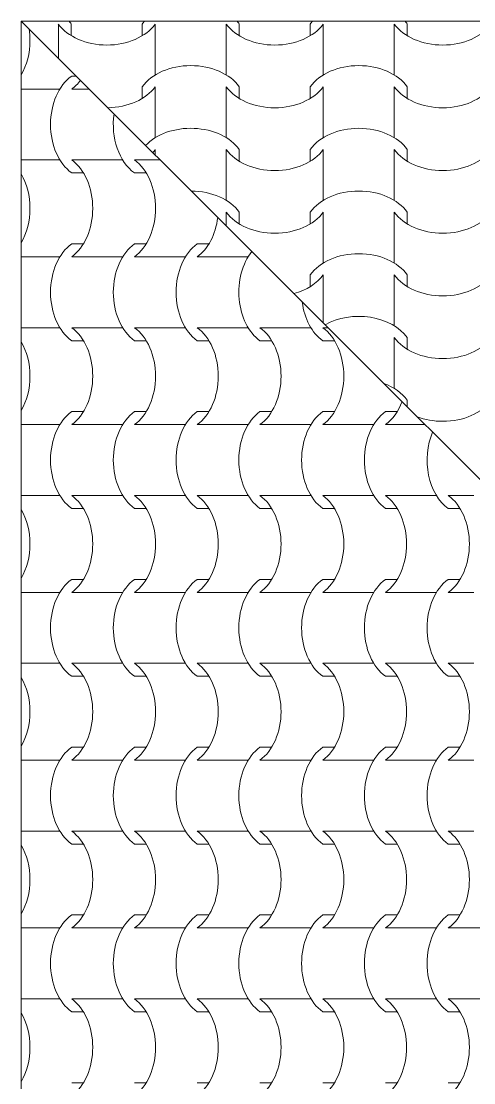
# Model space of a CAD drawing. Header units: millimetres. Extents: x -6000 to 12300, y -11438 to 14364.
# Drawn here: x 1200 to 1966, y 2239 to 4039 of the extents above; entities that cross this region are included whole.
import ezdxf

# ---------------------------------------------------------------- set-up
doc = ezdxf.new("R2010")
doc.units = ezdxf.units.MM
doc.header["$MEASUREMENT"] = 0
doc.layers.add('Shell - Roof', color=7, linetype='Continuous')
doc.layers.add('Shell - Roof_Pen_No__92', color=7, linetype='Continuous', lineweight=13, true_color=0xbf8080)

# ---------------------------------------------------------------- blocks, each defined once
blk = doc.blocks.new('*X4')
at = {"layer": 'Shell - Roof_Pen_No__92', "linetype": 'Continuous'}
for p, q in [((1292.9, 3945.7), (1285.4, 3945.7)), ((1222.2, 3923.7), (1200, 3923.7)), ((1265.3, 3923.7), (1222.2, 3923.7)), ((1314.9, 3923.7), (1285.4, 3923.7)), ((1222.2, 3803.5), (1200, 3803.5)), ((1265.3, 3803.5), (1222.2, 3803.5)), ((1328.5, 3803.5), (1285.4, 3803.5)), ((1371.6, 3803.5), (1328.5, 3803.5)), ((1434.8, 3803.5), (1391.7, 3803.5)), ((1435.2, 3803.5), (1434.8, 3803.5)), ((1305.2, 3781.5), (1285.4, 3781.5)), ((1411.5, 3781.5), (1391.7, 3781.5)), ((1305.2, 3661.2), (1285.4, 3661.2)), ((1411.5, 3661.2), (1391.7, 3661.2)), ((1517.8, 3661.2), (1498, 3661.2)), ((1222.2, 3639.2), (1200, 3639.2)), ((1265.3, 3639.2), (1222.2, 3639.2)), ((1328.5, 3639.2), (1285.4, 3639.2)), ((1371.6, 3639.2), (1328.5, 3639.2)), ((1434.8, 3639.2), (1391.7, 3639.2)), ((1477.9, 3639.2), (1434.8, 3639.2)), ((1541.1, 3639.2), (1498, 3639.2)), ((1584.2, 3639.2), (1541.1, 3639.2)), ((1222.2, 3519), (1200, 3519)), ((1265.3, 3519), (1222.2, 3519)), ((1328.5, 3519), (1285.4, 3519)), ((1371.6, 3519), (1328.5, 3519)), ((1434.8, 3519), (1391.7, 3519)), ((1477.9, 3519), (1434.8, 3519)), ((1541.1, 3519), (1498, 3519)), ((1584.2, 3519), (1541.1, 3519)), ((1647.4, 3519), (1604.3, 3519)), ((1690.5, 3519), (1647.4, 3519)), ((1719.6, 3519), (1710.6, 3519)), ((1305.2, 3497), (1285.4, 3497)), ((1411.5, 3497), (1391.7, 3497)), ((1517.8, 3497), (1498, 3497)), ((1624.1, 3497), (1604.3, 3497)), ((1730.4, 3497), (1710.6, 3497)), ((1305.2, 3376.7), (1285.4, 3376.7)), ((1411.5, 3376.7), (1391.7, 3376.7)), ((1517.8, 3376.7), (1498, 3376.7)), ((1624.1, 3376.7), (1604.3, 3376.7)), ((1730.4, 3376.7), (1710.6, 3376.7)), ((1836.7, 3376.7), (1816.9, 3376.7)), ((1222.2, 3354.7), (1200, 3354.7)), ((1265.3, 3354.7), (1222.2, 3354.7)), ((1328.5, 3354.7), (1285.4, 3354.7)), ((1371.6, 3354.7), (1328.5, 3354.7)), ((1434.8, 3354.7), (1391.7, 3354.7)), ((1477.9, 3354.7), (1434.8, 3354.7)), ((1541.1, 3354.7), (1498, 3354.7)), ((1584.2, 3354.7), (1541.1, 3354.7)), ((1647.4, 3354.7), (1604.3, 3354.7)), ((1690.5, 3354.7), (1647.4, 3354.7)), ((1753.7, 3354.7), (1710.6, 3354.7)), ((1796.8, 3354.7), (1753.7, 3354.7)), ((1860, 3354.7), (1816.9, 3354.7)), ((1883.9, 3354.7), (1860, 3354.7)), ((1222.2, 3234.5), (1200, 3234.5)), ((1265.3, 3234.5), (1222.2, 3234.5)), ((1328.5, 3234.5), (1285.4, 3234.5)), ((1371.6, 3234.5), (1328.5, 3234.5)), ((1434.8, 3234.5), (1391.7, 3234.5)), ((1477.9, 3234.5), (1434.8, 3234.5)), ((1541.1, 3234.5), (1498, 3234.5)), ((1584.2, 3234.5), (1541.1, 3234.5)), ((1647.4, 3234.5), (1604.3, 3234.5)), ((1690.5, 3234.5), (1647.4, 3234.5)), ((1753.7, 3234.5), (1710.6, 3234.5)), ((1796.8, 3234.5), (1753.7, 3234.5)), ((1860, 3234.5), (1816.9, 3234.5)), ((1903.1, 3234.5), (1860, 3234.5)), ((1966.3, 3234.5), (1923.2, 3234.5)), ((1305.2, 3212.5), (1285.4, 3212.5)), ((1411.5, 3212.5), (1391.7, 3212.5)), ((1517.8, 3212.5), (1498, 3212.5)), ((1624.1, 3212.5), (1604.3, 3212.5)), ((1730.4, 3212.5), (1710.6, 3212.5)), ((1836.7, 3212.5), (1816.9, 3212.5)), ((1943, 3212.5), (1923.2, 3212.5)), ((1305.2, 3092.3), (1285.4, 3092.3)), ((1411.5, 3092.3), (1391.7, 3092.3)), ((1517.8, 3092.3), (1498, 3092.3)), ((1624.1, 3092.3), (1604.3, 3092.3)), ((1730.4, 3092.3), (1710.6, 3092.3)), ((1836.7, 3092.3), (1816.9, 3092.3)), ((1943, 3092.3), (1923.2, 3092.3)), ((1222.2, 3070.3), (1200, 3070.3)), ((1265.3, 3070.3), (1222.2, 3070.3)), ((1328.5, 3070.3), (1285.4, 3070.3)), ((1371.6, 3070.3), (1328.5, 3070.3)), ((1434.8, 3070.3), (1391.7, 3070.3)), ((1477.9, 3070.3), (1434.8, 3070.3)), ((1541.1, 3070.3), (1498, 3070.3)), ((1584.2, 3070.3), (1541.1, 3070.3)), ((1647.4, 3070.3), (1604.3, 3070.3)), ((1690.5, 3070.3), (1647.4, 3070.3)), ((1753.7, 3070.3), (1710.6, 3070.3)), ((1796.8, 3070.3), (1753.7, 3070.3)), ((1860, 3070.3), (1816.9, 3070.3)), ((1903.1, 3070.3), (1860, 3070.3)), ((1966.3, 3070.3), (1923.2, 3070.3)), ((1222.2, 2950), (1200, 2950)), ((1265.3, 2950), (1222.2, 2950)), ((1328.5, 2950), (1285.4, 2950)), ((1371.6, 2950), (1328.5, 2950)), ((1434.8, 2950), (1391.7, 2950)), ((1477.9, 2950), (1434.8, 2950)), ((1541.1, 2950), (1498, 2950)), ((1584.2, 2950), (1541.1, 2950)), ((1647.4, 2950), (1604.3, 2950)), ((1690.5, 2950), (1647.4, 2950)), ((1753.7, 2950), (1710.6, 2950)), ((1796.8, 2950), (1753.7, 2950)), ((1860, 2950), (1816.9, 2950)), ((1903.1, 2950), (1860, 2950)), ((1966.3, 2950), (1923.2, 2950)), ((1305.2, 2928), (1285.4, 2928)), ((1411.5, 2928), (1391.7, 2928)), ((1517.8, 2928), (1498, 2928)), ((1624.1, 2928), (1604.3, 2928)), ((1730.4, 2928), (1710.6, 2928)), ((1836.7, 2928), (1816.9, 2928)), ((1943, 2928), (1923.2, 2928)), ((1305.2, 2807.8), (1285.4, 2807.8)), ((1411.5, 2807.8), (1391.7, 2807.8)), ((1517.8, 2807.8), (1498, 2807.8)), ((1624.1, 2807.8), (1604.3, 2807.8)), ((1730.4, 2807.8), (1710.6, 2807.8)), ((1836.7, 2807.8), (1816.9, 2807.8)), ((1943, 2807.8), (1923.2, 2807.8)), ((1222.2, 2785.8), (1200, 2785.8)), ((1265.3, 2785.8), (1222.2, 2785.8)), ((1328.5, 2785.8), (1285.4, 2785.8)), ((1371.6, 2785.8), (1328.5, 2785.8)), ((1434.8, 2785.8), (1391.7, 2785.8)), ((1477.9, 2785.8), (1434.8, 2785.8)), ((1541.1, 2785.8), (1498, 2785.8)), ((1584.2, 2785.8), (1541.1, 2785.8)), ((1647.4, 2785.8), (1604.3, 2785.8)), ((1690.5, 2785.8), (1647.4, 2785.8)), ((1753.7, 2785.8), (1710.6, 2785.8)), ((1796.8, 2785.8), (1753.7, 2785.8)), ((1860, 2785.8), (1816.9, 2785.8)), ((1903.1, 2785.8), (1860, 2785.8)), ((1966.3, 2785.8), (1923.2, 2785.8)), ((1222.2, 2665.5), (1200, 2665.5)), ((1265.3, 2665.5), (1222.2, 2665.5)), ((1328.5, 2665.5), (1285.4, 2665.5)), ((1371.6, 2665.5), (1328.5, 2665.5)), ((1434.8, 2665.5), (1391.7, 2665.5)), ((1477.9, 2665.5), (1434.8, 2665.5)), ((1541.1, 2665.5), (1498, 2665.5)), ((1584.2, 2665.5), (1541.1, 2665.5)), ((1647.4, 2665.5), (1604.3, 2665.5)), ((1690.5, 2665.5), (1647.4, 2665.5)), ((1753.7, 2665.5), (1710.6, 2665.5)), ((1796.8, 2665.5), (1753.7, 2665.5)), ((1860, 2665.5), (1816.9, 2665.5)), ((1903.1, 2665.5), (1860, 2665.5)), ((1966.3, 2665.5), (1923.2, 2665.5)), ((1305.2, 2643.5), (1285.4, 2643.5)), ((1411.5, 2643.5), (1391.7, 2643.5)), ((1517.8, 2643.5), (1498, 2643.5)), ((1624.1, 2643.5), (1604.3, 2643.5)), ((1730.4, 2643.5), (1710.6, 2643.5)), ((1836.7, 2643.5), (1816.9, 2643.5)), ((1943, 2643.5), (1923.2, 2643.5)), ((1305.2, 2523.3), (1285.4, 2523.3)), ((1411.5, 2523.3), (1391.7, 2523.3)), ((1517.8, 2523.3), (1498, 2523.3)), ((1624.1, 2523.3), (1604.3, 2523.3)), ((1730.4, 2523.3), (1710.6, 2523.3)), ((1836.7, 2523.3), (1816.9, 2523.3)), ((1943, 2523.3), (1923.2, 2523.3)), ((1222.2, 2501.3), (1200, 2501.3)), ((1265.3, 2501.3), (1222.2, 2501.3)), ((1328.5, 2501.3), (1285.4, 2501.3)), ((1371.6, 2501.3), (1328.5, 2501.3)), ((1434.8, 2501.3), (1391.7, 2501.3)), ((1477.9, 2501.3), (1434.8, 2501.3)), ((1541.1, 2501.3), (1498, 2501.3)), ((1584.2, 2501.3), (1541.1, 2501.3)), ((1647.4, 2501.3), (1604.3, 2501.3)), ((1690.5, 2501.3), (1647.4, 2501.3)), ((1753.7, 2501.3), (1710.6, 2501.3)), ((1796.8, 2501.3), (1753.7, 2501.3)), ((1860, 2501.3), (1816.9, 2501.3)), ((1903.1, 2501.3), (1860, 2501.3)), ((1966.3, 2501.3), (1923.2, 2501.3)), ((2009.4, 2501.3), (1966.3, 2501.3)), ((1222.2, 2381.1), (1200, 2381.1)), ((1265.3, 2381.1), (1222.2, 2381.1)), ((1328.5, 2381.1), (1285.4, 2381.1)), ((1371.6, 2381.1), (1328.5, 2381.1)), ((1434.8, 2381.1), (1391.7, 2381.1)), ((1477.9, 2381.1), (1434.8, 2381.1)), ((1541.1, 2381.1), (1498, 2381.1)), ((1584.2, 2381.1), (1541.1, 2381.1)), ((1647.4, 2381.1), (1604.3, 2381.1)), ((1690.5, 2381.1), (1647.4, 2381.1)), ((1753.7, 2381.1), (1710.6, 2381.1)), ((1796.8, 2381.1), (1753.7, 2381.1)), ((1860, 2381.1), (1816.9, 2381.1)), ((1903.1, 2381.1), (1860, 2381.1)), ((1966.3, 2381.1), (1923.2, 2381.1)), ((2009.4, 2381.1), (1966.3, 2381.1)), ((1305.2, 2359.1), (1285.4, 2359.1)), ((1411.5, 2359.1), (1391.7, 2359.1)), ((1517.8, 2359.1), (1498, 2359.1)), ((1624.1, 2359.1), (1604.3, 2359.1)), ((1730.4, 2359.1), (1710.6, 2359.1)), ((1836.7, 2359.1), (1816.9, 2359.1)), ((1943, 2359.1), (1923.2, 2359.1)), ((1305.2, 2238.8), (1285.4, 2238.8)), ((1411.5, 2238.8), (1391.7, 2238.8)), ((1517.8, 2238.8), (1498, 2238.8)), ((1624.1, 2238.8), (1604.3, 2238.8)), ((1730.4, 2238.8), (1710.6, 2238.8)), ((1836.7, 2238.8), (1816.9, 2238.8)), ((1943, 2238.8), (1923.2, 2238.8))]:
    blk.add_line(p, q, dxfattribs=at)
for centre, major_axis, start_param, end_param in [((1149.4, 4005.5), (0, 92.5), 4.715365, 4.927957), ((1149.4, 4006.1), (0, 92.5), 4.025941, 4.709413), ((1314.6, 3863.6), (0, 91.9), 0.466079, 2.675513), ((1255.7, 4006.1), (0, 92.5), 3.612631, 3.890554), ((1420.9, 3863.6), (0, 91.9), 1.374997, 2.675513), ((1255.7, 3721.1), (0, 92.5), 4.715365, 5.812147), ((1362, 3721.1), (0, 92.5), 4.715365, 5.812147), ((1149.4, 3721.1), (0, 92.5), 4.715365, 5.398837), ((1149.4, 3721.6), (0, 92.5), 4.025941, 4.709413), ((1255.7, 3721.6), (0, 92.5), 3.612631, 4.709413), ((1362, 3721.6), (0, 92.5), 3.612631, 4.709413), ((1468.3, 3721.6), (0, 92.5), 3.612631, 4.541124), ((1314.6, 3579.1), (0, 91.9), 0.466079, 2.675513), ((1420.9, 3579.1), (0, 91.9), 0.466079, 2.675513), ((1527.2, 3579.1), (0, 91.9), 0.466079, 2.675513), ((1633.5, 3579.1), (0, 91.9), 0.722313, 2.675513), ((1739.8, 3579.1), (0, 91.9), 1.749489, 2.675513), ((1255.7, 3436.6), (0, 92.5), 4.715365, 5.812147), ((1362, 3436.6), (0, 92.5), 4.715365, 5.812147), ((1468.3, 3436.6), (0, 92.5), 4.715365, 5.812147), ((1574.6, 3436.6), (0, 92.5), 4.715365, 5.812147), ((1680.9, 3436.6), (0, 92.5), 4.715365, 5.812147), ((1149.4, 3436.6), (0, 92.5), 4.715365, 5.398837), ((1149.4, 3437.1), (0, 92.5), 4.025941, 4.709413), ((1255.7, 3437.1), (0, 92.5), 3.612631, 4.709413), ((1362, 3437.1), (0, 92.5), 3.612631, 4.709413), ((1468.3, 3437.1), (0, 92.5), 3.612631, 4.709413), ((1574.6, 3437.1), (0, 92.5), 3.612631, 4.709413), ((1680.9, 3437.1), (0, 92.5), 3.612631, 4.709413), ((1787.2, 3437.1), (0, 92.5), 3.612631, 4.222963), ((1314.6, 3294.6), (0, 91.9), 0.466079, 2.675513), ((1420.9, 3294.6), (0, 91.9), 0.466079, 2.675513), ((1527.2, 3294.6), (0, 91.9), 0.466079, 2.675513), ((1633.5, 3294.6), (0, 91.9), 0.466079, 2.675513), ((1739.8, 3294.6), (0, 91.9), 0.466079, 2.675513), ((1846.1, 3294.6), (0, 91.9), 0.466079, 2.675513), ((1952.4, 3294.6), (0, 91.9), 1.030301, 2.675513), ((1255.7, 3152.1), (0, 92.5), 4.715365, 5.812147), ((1362, 3152.1), (0, 92.5), 4.715365, 5.812147), ((1468.3, 3152.1), (0, 92.5), 4.715365, 5.812147), ((1574.6, 3152.1), (0, 92.5), 4.715365, 5.812147), ((1680.9, 3152.1), (0, 92.5), 4.715365, 5.812147), ((1787.2, 3152.1), (0, 92.5), 4.715365, 5.812147), ((1893.6, 3152.1), (0, 92.5), 4.715365, 5.812147), ((1149.4, 3152.1), (0, 92.5), 4.715365, 5.398837), ((1149.4, 3152.7), (0, 92.5), 4.025941, 4.709413), ((1255.7, 3152.7), (0, 92.5), 3.612631, 4.709413), ((1362, 3152.7), (0, 92.5), 3.612631, 4.709413), ((1468.3, 3152.7), (0, 92.5), 3.612631, 4.709413), ((1574.6, 3152.7), (0, 92.5), 3.612631, 4.709413), ((1680.9, 3152.7), (0, 92.5), 3.612631, 4.709413), ((1787.2, 3152.7), (0, 92.5), 3.612631, 4.709413), ((1893.6, 3152.7), (0, 92.5), 3.612631, 4.709413), ((1314.6, 3010.1), (0, 91.9), 0.466079, 2.675513), ((1420.9, 3010.1), (0, 91.9), 0.466079, 2.675513), ((1527.2, 3010.1), (0, 91.9), 0.466079, 2.675513), ((1633.5, 3010.1), (0, 91.9), 0.466079, 2.675513), ((1739.8, 3010.1), (0, 91.9), 0.466079, 2.675513), ((1846.1, 3010.1), (0, 91.9), 0.466079, 2.675513), ((1952.4, 3010.1), (0, 91.9), 0.466079, 2.675513), ((1255.7, 2867.6), (0, 92.5), 4.715365, 5.812147), ((1362, 2867.6), (0, 92.5), 4.715365, 5.812147), ((1468.3, 2867.6), (0, 92.5), 4.715365, 5.812147), ((1574.6, 2867.6), (0, 92.5), 4.715365, 5.812147), ((1680.9, 2867.6), (0, 92.5), 4.715365, 5.812147), ((1787.2, 2867.6), (0, 92.5), 4.715365, 5.812147), ((1893.6, 2867.6), (0, 92.5), 4.715365, 5.812147), ((1149.4, 2867.6), (0, 92.5), 4.715365, 5.398837), ((1149.4, 2868.2), (0, 92.5), 4.025941, 4.709413), ((1255.7, 2868.2), (0, 92.5), 3.612631, 4.709413), ((1362, 2868.2), (0, 92.5), 3.612631, 4.709413), ((1468.3, 2868.2), (0, 92.5), 3.612631, 4.709413), ((1574.6, 2868.2), (0, 92.5), 3.612631, 4.709413), ((1680.9, 2868.2), (0, 92.5), 3.612631, 4.709413), ((1787.2, 2868.2), (0, 92.5), 3.612631, 4.709413), ((1893.6, 2868.2), (0, 92.5), 3.612631, 4.709413), ((1314.6, 2725.7), (0, 91.9), 0.466079, 2.675513), ((1420.9, 2725.7), (0, 91.9), 0.466079, 2.675513), ((1527.2, 2725.7), (0, 91.9), 0.466079, 2.675513), ((1633.5, 2725.7), (0, 91.9), 0.466079, 2.675513), ((1739.8, 2725.7), (0, 91.9), 0.466079, 2.675513), ((1846.1, 2725.7), (0, 91.9), 0.466079, 2.675513), ((1952.4, 2725.7), (0, 91.9), 0.466079, 2.675513), ((1255.7, 2583.1), (0, 92.5), 4.715365, 5.812147), ((1362, 2583.1), (0, 92.5), 4.715365, 5.812147), ((1468.3, 2583.1), (0, 92.5), 4.715365, 5.812147), ((1574.6, 2583.1), (0, 92.5), 4.715365, 5.812147), ((1680.9, 2583.1), (0, 92.5), 4.715365, 5.812147), ((1787.2, 2583.1), (0, 92.5), 4.715365, 5.812147), ((1893.6, 2583.1), (0, 92.5), 4.715365, 5.812147), ((1149.4, 2583.1), (0, 92.5), 4.715365, 5.398837), ((1149.4, 2583.7), (0, 92.5), 4.025941, 4.709413), ((1255.7, 2583.7), (0, 92.5), 3.612631, 4.709413), ((1362, 2583.7), (0, 92.5), 3.612631, 4.709413), ((1468.3, 2583.7), (0, 92.5), 3.612631, 4.709413), ((1574.6, 2583.7), (0, 92.5), 3.612631, 4.709413), ((1680.9, 2583.7), (0, 92.5), 3.612631, 4.709413), ((1787.2, 2583.7), (0, 92.5), 3.612631, 4.709413), ((1893.6, 2583.7), (0, 92.5), 3.612631, 4.709413), ((1314.6, 2441.2), (0, 91.9), 0.466079, 2.675513), ((1420.9, 2441.2), (0, 91.9), 0.466079, 2.675513), ((1527.2, 2441.2), (0, 91.9), 0.466079, 2.675513), ((1633.5, 2441.2), (0, 91.9), 0.466079, 2.675513), ((1739.8, 2441.2), (0, 91.9), 0.466079, 2.675513), ((1846.1, 2441.2), (0, 91.9), 0.466079, 2.675513), ((1952.4, 2441.2), (0, 91.9), 0.466079, 2.675513), ((1255.7, 2298.7), (0, 92.5), 4.715365, 5.812147), ((1362, 2298.7), (0, 92.5), 4.715365, 5.812147), ((1468.3, 2298.7), (0, 92.5), 4.715365, 5.812147), ((1574.6, 2298.7), (0, 92.5), 4.715365, 5.812147), ((1680.9, 2298.7), (0, 92.5), 4.715365, 5.812147), ((1787.2, 2298.7), (0, 92.5), 4.715365, 5.812147), ((1893.6, 2298.7), (0, 92.5), 4.715365, 5.812147), ((1149.4, 2298.7), (0, 92.5), 4.715365, 5.398837), ((1149.4, 2299.2), (0, 92.5), 4.025941, 4.709413), ((1255.7, 2299.2), (0, 92.5), 3.612631, 4.709413), ((1362, 2299.2), (0, 92.5), 3.612631, 4.709413), ((1468.3, 2299.2), (0, 92.5), 3.612631, 4.709413), ((1574.6, 2299.2), (0, 92.5), 3.612631, 4.709413), ((1680.9, 2299.2), (0, 92.5), 3.612631, 4.709413), ((1787.2, 2299.2), (0, 92.5), 3.612631, 4.709413), ((1893.6, 2299.2), (0, 92.5), 3.612631, 4.709413)]:
    blk.add_ellipse(centre, major_axis=major_axis, ratio=0.707107, start_param=start_param, end_param=end_param, dxfattribs=at)
blk = doc.blocks.new('*X6')
at = {"layer": 'Shell - Roof_Pen_No__92', "linetype": 'Continuous'}
for p, q in [((1262.8, 3990.8), (1262.8, 4033.9)), ((1284.8, 4014.1), (1284.8, 4033.9)), ((1405, 4014.1), (1405, 4033.9)), ((1427, 3990.8), (1427, 4033.9)), ((1547.2, 3990.8), (1547.2, 4033.9)), ((1569.2, 4014.1), (1569.2, 4033.9)), ((1689.5, 4014.1), (1689.5, 4033.9)), ((1711.5, 3990.8), (1711.5, 4033.9)), ((1831.7, 3990.8), (1831.7, 4033.9)), ((1853.7, 4014.1), (1853.7, 4033.9)), ((1262.8, 3975.9), (1262.8, 3990.8)), ((1427, 3947.7), (1427, 3990.8)), ((1547.2, 3947.7), (1547.2, 3990.8)), ((1711.5, 3947.7), (1711.5, 3990.8)), ((1831.7, 3947.7), (1831.7, 3990.8)), ((1405, 3907.8), (1405, 3927.6)), ((1427, 3884.5), (1427, 3927.6)), ((1547.2, 3884.5), (1547.2, 3927.6)), ((1569.2, 3907.8), (1569.2, 3927.6)), ((1689.5, 3907.8), (1689.5, 3927.6)), ((1711.5, 3884.5), (1711.5, 3927.6)), ((1831.7, 3884.5), (1831.7, 3927.6)), ((1853.7, 3907.8), (1853.7, 3927.6)), ((1427, 3841.4), (1427, 3884.5)), ((1547.2, 3841.4), (1547.2, 3884.5)), ((1711.5, 3841.4), (1711.5, 3884.5)), ((1831.7, 3841.4), (1831.7, 3884.5)), ((1427, 3811.6), (1427, 3821.3)), ((1547.2, 3778.2), (1547.2, 3821.3)), ((1569.2, 3801.5), (1569.2, 3821.3)), ((1689.5, 3801.5), (1689.5, 3821.3)), ((1711.5, 3778.2), (1711.5, 3821.3)), ((1831.7, 3778.2), (1831.7, 3821.3)), ((1853.7, 3801.5), (1853.7, 3821.3)), ((1547.2, 3735.1), (1547.2, 3778.2)), ((1711.5, 3735.1), (1711.5, 3778.2)), ((1831.7, 3735.1), (1831.7, 3778.2)), ((1547.2, 3691.4), (1547.2, 3715)), ((1569.2, 3695.2), (1569.2, 3715)), ((1689.5, 3695.2), (1689.5, 3715)), ((1711.5, 3671.9), (1711.5, 3715)), ((1831.7, 3671.9), (1831.7, 3715)), ((1853.7, 3695.2), (1853.7, 3715)), ((1711.5, 3628.7), (1711.5, 3671.9)), ((1831.7, 3628.7), (1831.7, 3671.9)), ((1689.5, 3588.8), (1689.5, 3608.7)), ((1711.5, 3565.6), (1711.5, 3608.7)), ((1831.7, 3565.6), (1831.7, 3608.7)), ((1853.7, 3588.8), (1853.7, 3608.7)), ((1711.5, 3527.1), (1711.5, 3565.6)), ((1831.7, 3522.4), (1831.7, 3565.6)), ((1831.7, 3459.3), (1831.7, 3502.4)), ((1853.7, 3482.5), (1853.7, 3502.4)), ((1831.7, 3416.1), (1831.7, 3459.3)), ((1853.7, 3384.9), (1853.7, 3396.1))]:
    blk.add_line(p, q, dxfattribs=at)
for centre, major_axis, start_param, end_param in [((1345.2, 4063.6), (92.5, 0), 3.612631, 4.709413), ((1202.6, 4004.7), (91.9, 0), 0.466079, 0.549577), ((1344.6, 4063.6), (92.5, 0), 4.715365, 5.812147), ((1487.1, 4004.7), (91.9, 0), 2.592015, 2.675513), ((1629.6, 4063.6), (92.5, 0), 3.612631, 4.709413), ((1487.1, 4004.7), (91.9, 0), 0.466079, 0.549577), ((1629.1, 4063.6), (92.5, 0), 4.715365, 5.812147), ((1771.6, 4004.7), (91.9, 0), 2.592015, 2.675513), ((1914.1, 4063.6), (92.5, 0), 3.612631, 4.709413), ((1771.6, 4004.7), (91.9, 0), 0.466079, 0.549577), ((1913.6, 4063.6), (92.5, 0), 4.715365, 5.812147), ((1487.1, 3898.4), (91.9, 0), 0.466079, 2.675513), ((1771.6, 3898.4), (91.9, 0), 0.466079, 2.675513), ((1344.6, 3957.3), (92.5, 0), 4.735478, 5.812147), ((1629.6, 3957.3), (92.5, 0), 3.612631, 4.709413), ((1629.1, 3957.3), (92.5, 0), 4.715365, 5.812147), ((1914.1, 3957.3), (92.5, 0), 3.612631, 4.709413), ((1913.6, 3957.3), (92.5, 0), 4.715365, 5.812147), ((1487.1, 3792.1), (91.9, 0), 0.466079, 2.554815), ((1771.6, 3792.1), (91.9, 0), 0.466079, 2.675513), ((1344.6, 3850.9), (92.5, 0), 5.718018, 5.812147), ((1629.6, 3850.9), (92.5, 0), 3.612631, 4.709413), ((1629.1, 3850.9), (92.5, 0), 4.715365, 5.812147), ((1914.1, 3850.9), (92.5, 0), 3.612631, 4.709413), ((1913.6, 3850.9), (92.5, 0), 4.715365, 5.812147), ((1487.1, 3685.8), (91.9, 0), 0.466079, 1.562712), ((1771.6, 3685.8), (91.9, 0), 0.466079, 2.675513), ((1629.6, 3744.6), (92.5, 0), 3.612631, 4.709413), ((1629.1, 3744.6), (92.5, 0), 4.715365, 5.812147), ((1914.1, 3744.6), (92.5, 0), 3.612631, 4.709413), ((1913.6, 3744.6), (92.5, 0), 4.715365, 5.812147), ((1771.6, 3579.5), (91.9, 0), 0.466079, 2.675513), ((1629.1, 3638.3), (92.5, 0), 5.070728, 5.812147), ((1914.1, 3638.3), (92.5, 0), 3.612631, 4.709413), ((1913.6, 3638.3), (92.5, 0), 4.715365, 5.812147), ((1771.6, 3473.2), (91.9, 0), 0.466079, 2.240741), ((1914.1, 3532), (92.5, 0), 3.612631, 4.709413), ((1913.6, 3532), (92.5, 0), 4.715365, 5.812147), ((1771.6, 3366.8), (91.9, 0), 0.466079, 1.089486), ((1913.6, 3425.7), (92.5, 0), 4.715365, 5.812147), ((1914.1, 3425.7), (92.5, 0), 4.222079, 4.709413)]:
    blk.add_ellipse(centre, major_axis=major_axis, ratio=0.707107, start_param=start_param, end_param=end_param, dxfattribs=at)
blk = doc.blocks.new('Roof_1_5', base_point=(1200, -4561.4))
at = {"layer": 'Shell - Roof_Pen_No__92', "linetype": 'Continuous', "flags": 128}
for points in [[(1200, 4038.6), (2575.7, 2662.9)], [(1200, -4561.4), (1200, 4038.6)], [(1200, 4038.6), (12300, 4038.6)]]:
    blk.add_lwpolyline(points, dxfattribs=at)
at = {"layer": 'Shell - Roof', "color": 23, "linetype": 'Continuous', "lineweight": 13, "true_color": 0xbf8080}
for name in ['*X6', '*X4']:
    blk.add_blockref(name, (0, 0), dxfattribs=at)

msp = doc.modelspace()

# ---------------------------------------------------------------- block references
at = {"layer": 'Shell - Roof', "color": 23, "linetype": 'Continuous', "lineweight": 13, "true_color": 0xbf8080}
msp.add_blockref('Roof_1_5', (1200, -4561.4), dxfattribs=at)

doc.saveas('drawing.dxf')
